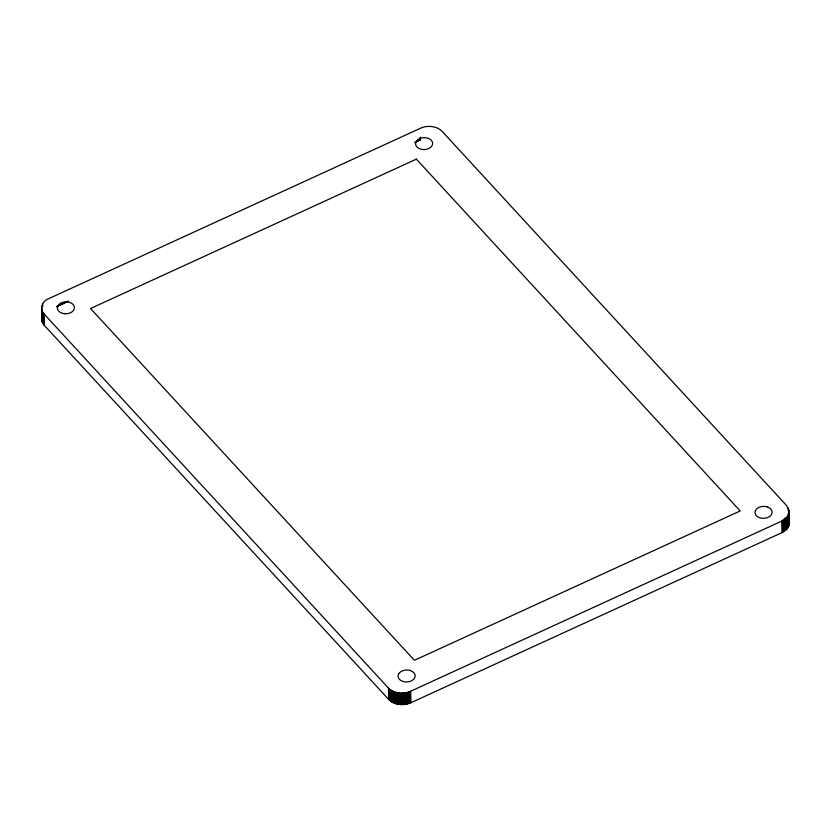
<?xml version="1.0" encoding="UTF-8"?>
<svg xmlns="http://www.w3.org/2000/svg" width="831" height="831" viewBox="0 0 831 831"><rect width="100%" height="100%" fill="white"/><g stroke="black" fill="none" stroke-linecap="round" stroke-linejoin="round"><path stroke-width="1.25" d="M789.107 511.397L787.476 516.529L781.67 521.151L410.618 691.247C403.513 694.352 394.164 693.792 388.482 688.11L44.033 313.921C39.504 309.62 41.799 302.1 46.972 299.461L420.143 128.4C426.698 125.086 436.618 125.73 442.175 131.412L786.614 505.612L789.045 510.514L789.429 523.748L787.217 528.776L782.013 532.619L410.961 702.714C403.856 705.831 394.507 705.27 388.825 699.588L44.375 325.399L42.381 322.199L41.914 318.72M56.404 306.608L68.184 301.206M415.666 141.924L420.382 139.764L420.299 137.219M56.737 306.618L68.506 301.227M414.596 142.579L420.486 139.878L420.403 137.323M788.951 520.268L789.45 522.876M789.045 510.514L789.429 523.748M788.962 513.153L789.294 524.631M788.733 514.025L789.076 525.493M788.255 507.949L788.328 510.504M788.411 514.877L788.754 526.355M787.985 515.719L788.328 527.186M787.476 516.529L787.819 527.997M786.874 517.308L787.217 528.776M786.199 518.056L786.542 529.534M785.44 518.773L785.783 530.24M784.599 519.437L784.931 530.916M783.685 520.061L784.028 531.539M782.698 520.632L783.041 532.1M781.67 521.151L782.013 532.619M410.618 691.247L410.961 702.714M409.527 691.693L409.87 703.171M408.395 692.098L408.738 703.566M407.221 692.431L407.564 703.899M406.016 692.701L406.359 704.179M404.78 692.898L405.123 704.376M403.534 693.033L403.876 704.511M402.277 693.106L402.62 704.584M401.02 693.106L401.363 704.584M399.773 693.033L400.106 704.511M398.527 692.898L398.87 704.366M397.311 692.69L397.654 704.158M396.127 692.42L396.46 703.888M394.974 692.078L395.317 703.545M393.863 691.672L394.206 703.151M392.814 691.215L393.156 702.683M391.806 690.696L392.149 702.164M390.871 690.114L391.204 701.593M389.999 689.501L390.341 700.969M389.209 688.826L389.552 700.304M388.482 688.11L388.825 699.588M44.033 313.921L44.375 325.399M43.409 313.162L43.752 324.641M42.672 303.814L42.745 306.359M42.859 312.383L43.202 323.861M42.412 311.563L42.745 323.041M42.038 310.732L42.381 322.199M41.706 306.369L42.121 321.348M41.55 308.124L41.955 320.475M415.739 142.444L415.562 144.002A8.559 5.973 -1.7 0 0 423.395 149.559A8.559 5.973 -1.7 0 0 432.463 144.729L432.639 143.171A8.559 5.973 -1.7 0 0 424.807 137.624A8.559 5.973 -1.7 0 0 415.739 142.444M398.568 674.076L398.091 675.613A8.559 5.973 -1.7 0 0 404.78 681.856A8.559 5.973 -1.7 0 0 414.659 677.899L415.136 676.372A8.559 5.973 -1.7 0 0 408.447 670.118A8.559 5.973 -1.7 0 0 398.568 674.076M416.362 159.147L90.558 308.498L414.409 660.313L740.203 510.961L416.362 159.147M65.098 313.754L62.917 313.443A8.559 5.973 -1.7 0 1 58.918 304.437A8.559 5.973 -1.7 0 1 72.484 303.886L73.668 305.185A8.559 5.973 -1.7 0 1 65.098 313.754M767.564 507.024L765.465 506.505A8.559 5.973 -1.7 0 0 755.535 510.4A8.559 5.973 -1.7 0 0 759.544 517.703L761.643 518.212A8.559 5.973 -1.7 0 0 771.563 514.327A8.559 5.973 -1.7 0 0 767.564 507.024"/></g></svg>
